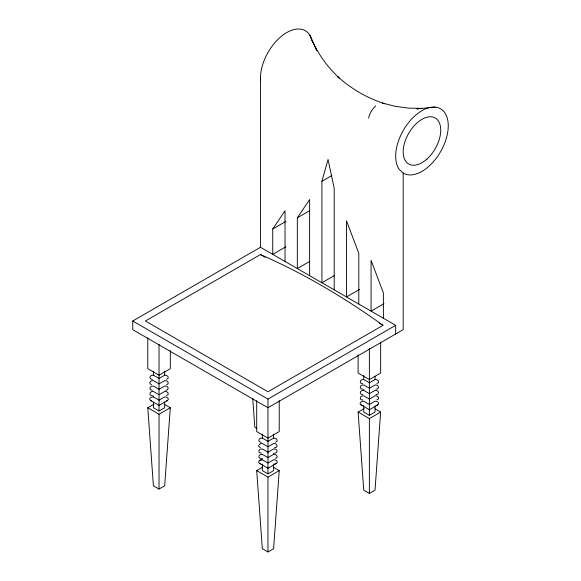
<?xml version="1.0" encoding="UTF-8"?>
<svg xmlns="http://www.w3.org/2000/svg" width="581" height="581" viewBox="0 0 581 581"><rect width="100%" height="100%" fill="white"/><g stroke="black" fill="none" stroke-linecap="round" stroke-linejoin="round"><path stroke-width="0.87" d="M164.292 404.267L170.306 407.739L164.67 485.81L159.034 489.064L153.399 485.81L147.77 407.739L153.776 404.267M273.223 467.16L279.229 470.625L273.6 548.696L267.964 551.95L262.329 548.696L256.693 470.625L262.706 467.16M375.014 408.821L380.649 412.074L375.014 490.146L369.378 493.4L363.742 490.146L358.107 412.074L364.12 408.61M334.155 275.685L321.918 282.751L321.918 181.257L328.062 159.434L334.206 188.353L334.206 289.846M285.932 246.743L272.743 254.362L272.743 228.987L285.039 210.714L285.039 261.457M309.746 261.385L297.327 268.553L297.327 217.81L309.622 199.537L309.622 275.655M167.328 400.599C170.059 399.031 166.74 396.409 164.67 396.896L159.034 400.149L153.399 396.896C151.336 396.409 148.01 399.031 150.748 400.599L159.034 405.385L167.328 400.599L166.551 400.941M259.671 460.421L258.698 461.394L259.075 463.035L267.964 468.271L276.251 463.485C278.989 461.917 275.663 459.302 273.6 459.782L267.964 463.035L262.329 459.782L259.671 460.421L262.685 458.678M377.672 404.935C380.402 403.367 377.084 400.752 375.014 401.231L369.378 404.485L363.742 401.231C361.672 400.752 358.354 403.367 361.091 404.935L369.378 409.721L377.672 404.935L375.987 405.494M375.769 105.982L375.406 106.25A13.639 7.873 -60 0 0 368.586 118.059M321.918 181.257L331.86 175.513M272.743 228.987L285.932 221.376M297.327 217.81L309.746 210.642M403.185 173.029L403.185 329.667L267.964 407.739L132.744 329.667L132.744 320.995L260.448 247.266L395.668 325.331L395.668 334.01M260.448 254.572L145.403 320.995L267.964 391.754L383.01 325.331A710.432 410.171 60 0 0 260.448 254.565L265.168 257.296M166.551 379.255C170.182 378.347 167.393 374.505 164.67 375.21L159.034 378.463L153.399 375.21C149.811 374.404 148.184 379.371 152.433 379.473M151.525 384.68C147.886 383.765 150.675 379.93 153.399 380.635L159.034 383.881L164.67 380.635C167.393 379.93 170.182 383.765 166.551 384.68M152.433 395.741C148.184 395.632 149.811 390.672 153.399 391.478L159.034 394.724L164.67 391.478C167.393 390.773 170.182 394.608 166.551 395.523M359.704 289.316L346.501 296.942L346.501 220.824L358.789 253.294L358.789 304.037M153.399 402.045L153.399 407.739L159.034 410.992L164.67 407.739L164.67 402.045M147.77 407.739L159.034 414.246L170.306 407.739M383.947 303.71L371.085 311.14L371.085 260.39L383.38 292.86L383.38 318.235M132.744 320.995L267.964 399.067L395.668 325.331M275.474 442.148C279.112 441.233 276.324 437.391 273.6 438.096L267.964 441.349L262.329 438.096C258.734 437.297 257.114 442.257 261.356 442.359M376.887 383.591C380.526 382.683 377.737 378.841 375.014 379.546L369.378 382.799L363.742 379.546C360.155 378.747 358.528 383.707 362.769 383.809M261.356 453.202C257.114 453.1 258.734 448.14 262.329 448.939L267.964 452.192L273.6 448.939C277.188 448.14 278.815 453.1 274.566 453.202M362.769 394.652C358.528 394.55 360.155 389.59 363.742 390.388L369.378 393.642L375.014 390.388C378.601 389.59 380.228 394.55 375.987 394.652M261.356 458.627C257.114 458.518 258.734 453.558 262.329 454.364L267.964 457.617L273.6 454.364C276.324 453.659 279.112 457.501 275.474 458.409M362.769 400.077C358.528 399.968 360.155 395.007 363.742 395.814L369.378 399.067L375.014 395.814C377.737 395.109 380.526 398.944 376.887 399.859M262.329 464.125L262.329 470.625L267.964 473.878L273.6 470.625L273.6 464.125M363.742 405.567L363.742 412.074L369.378 415.328L375.014 412.074L375.014 406.38M256.693 470.625L267.964 477.132L279.229 470.625M358.107 412.074L369.378 418.581L380.649 412.074M276.251 463.485L274.566 464.045M165.643 390.316C169.884 390.214 168.265 385.254 164.67 386.053L159.034 389.306L153.399 386.053C149.811 385.254 148.184 390.214 152.433 390.316M375.987 389.234C380.228 389.125 378.601 384.164 375.014 384.971L369.378 388.224L363.742 384.971C360.155 384.164 358.528 389.125 362.769 389.234M274.566 447.784C278.815 447.675 277.188 442.715 273.6 443.521L267.964 446.774L262.329 443.521C259.605 442.816 256.817 446.658 260.448 447.566M435.111 107.122L416.904 108.872L421.886 108.378L408.675 108.131L395.588 106.381L382.726 103.135L384.724 103.752C367.301 98.145 351.185 88.842 337.626 76.561L339.159 77.977C326.231 65.907 316.079 51.034 309.513 34.606M362.769 405.494L361.091 404.935M150.748 400.599L151.525 400.941M259.671 463.485L260.448 463.834M379.081 323.065L383.01 325.331M256.933 428.48L254.819 427.26L252.742 398.544M312.142 40.416L316.747 50.474L315.033 46.691M380.649 342.18L380.649 373.038L369.378 379.546L358.107 373.038L358.107 354.882M375.014 376.292L375.014 379.546M369.378 348.68L369.378 393.46M369.378 393.642L369.378 398.878M369.378 399.067L369.378 415.328M369.378 418.581L369.378 493.4M363.742 375.479L363.742 379.546M363.742 389.306L363.742 390.388M279.229 400.73L279.229 431.596L267.964 438.096L256.693 431.596L256.693 400.73M273.6 434.029L273.6 438.096M273.6 453.282L273.6 454.364M267.964 399.067L267.964 452.011M267.964 452.192L267.964 457.429M267.964 457.617L267.964 473.878M267.964 477.132L267.964 551.95M262.329 434.029L262.329 438.096M260.448 78.115L260.448 247.266M170.306 350.546L170.306 368.703L159.034 375.21L147.77 368.703L147.77 337.837M164.67 371.143L164.67 375.21M159.034 344.344L159.034 383.7M159.034 383.881L159.034 394.543M159.034 394.724L159.034 399.96M159.034 400.149L159.034 410.992M159.034 414.246L159.034 489.064M153.399 371.143L153.399 375.21M153.399 395.814L153.399 396.896M260.499 79.844A37.184 21.468 -60 0 1 283.31 34.816A37.184 21.468 -60 0 1 312.491 41.919M403.374 173.203L399.191 169.325A37.184 21.468 -60 0 1 419.671 112.082A37.184 21.468 -60 0 1 446.673 137.123A37.184 21.468 -60 0 1 403.374 173.203M426.824 159.143A26.559 15.331 -60 0 0 435.242 118.001A26.559 15.331 -60 0 0 403.824 145.86A26.559 15.331 -60 0 0 426.824 159.143"/></g></svg>
